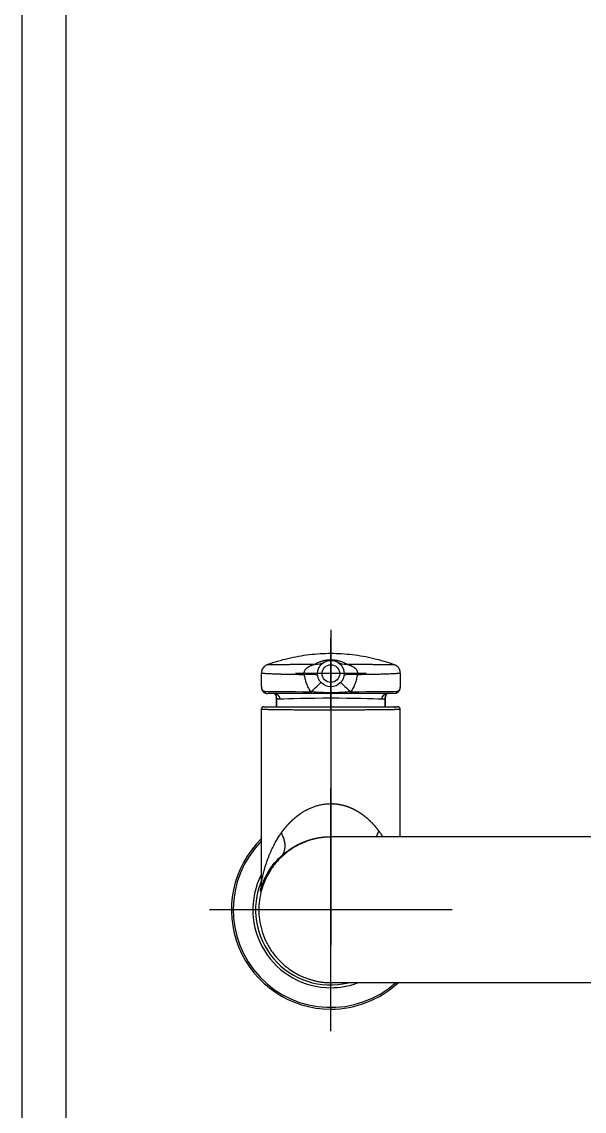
# Model space of a CAD drawing. Header units: millimetres. Extents: x -33000 to 294000, y 0 to 42408.
# Drawn here: x 8539.6 to 8667, y 16283.9 to 16530.7 of the extents above; entities that cross this region are included whole.
import ezdxf

# ---------------------------------------------------------------- set-up
doc = ezdxf.new("R2010")
doc.units = ezdxf.units.MM
doc.header["$LTSCALE"] = 50
doc.linetypes.add('( Hidden )', pattern=[0.375, 0.25, -0.125])
doc.linetypes.add('DASHDOT', pattern=[22, 20, -1, 0, -1])
doc.layers.add('arch', color=8, linetype='Continuous')

msp = doc.modelspace()

# ---------------------------------------------------------------- linework, layer by layer
at = {"layer": 'arch'}
msp.add_line((8549.58, 16664.53), (8549.58, 15204.53), dxfattribs=at)
at = {"layer": 'arch', "linetype": '( Hidden )', "ltscale": 2.5}
msp.add_line((8539.58, 16654.53), (8539.58, 16004.53), dxfattribs=at)
at = {"layer": 'arch', "linetype": 'Continuous'}
for p, q in [((8539.58, 16583.34), (8539.58, 16075.71)), ((8609.6, 16375.03), (8609.6, 16391.03)), ((8593.85, 16383.16), (8593.85, 16380.28)), ((8617.6, 16383.03), (8601.6, 16383.03)), ((8625.35, 16380.29), (8625.35, 16383.16)), ((8624.06, 16378.56), (8595.14, 16378.56)), ((8597.23, 16377.74), (8597.23, 16375.53)), ((8597.27, 16377.56), (8597.27, 16375.53)), ((8621.93, 16375.53), (8621.93, 16377.56)), ((8621.97, 16375.53), (8621.97, 16377.75)), ((8593.83, 16374.93), (8593.83, 16335.31)), ((8625.33, 16346.03), (8625.33, 16374.93)), ((8597.08, 16340.01), (8597.08, 16340.37))]:
    msp.add_line(p, q, dxfattribs=at)
at = {"layer": 'arch', "linetype": 'DASHDOT'}
for p, q in [((8609.58, 16392.97), (8609.58, 16321.55)), ((8609.58, 16302.03), (8609.58, 16357.03)), ((8637.08, 16329.53), (8582.08, 16329.53))]:
    msp.add_line(p, q, dxfattribs=at)
at = {"layer": 'arch', "linetype": 'Continuous'}
for radius in [3, 2]:
    msp.add_circle((8609.6, 16383.03), radius, dxfattribs=at)
for radius, start, end in [(22.5, 134.4263, 270), (22.11, 135.4219, 311.6869), (17.64, 153.2363, 270), (17.03, 157.6631, 283.3144), (22.5, 270, 312.6544), (17.64, 270, 290.0475)]:
    msp.add_arc((8609.58, 16329.53), radius, start, end, dxfattribs=at)
for centre, major_axis, ratio, start_param, end_param in [((8605.54, 16389.92), (-2.54, 4.31), 0.801683, 2.611489, 3.141593), ((8613.66, 16389.92), (2.54, 4.31), 0.801683, 3.141593, 3.671697), ((8601.73, 16381.58), (4.92, 0.9), 0.183919, 0, 1.14156), ((8617.47, 16381.58), (4.92, -0.9), 0.183919, 2.000033, 3.141593), ((8595.14, 16379.06), (0, -0.5), 0.951659, 4.794506, 6.283185), ((8609.6, 16379.06), (-15.75, 0), 0.008216, 0.322481, 1.27914), ((8603.63, 16377.7), (3.73, 3.33), 0.007211, 5.101734, 6.283185), ((8615.57, 16377.7), (-3.73, 3.33), 0.007211, 0, 1.181451), ((8609.6, 16379.06), (-15.75, 0), 0.008216, 1.862453, 2.818498), ((8624.06, 16379.06), (0, -0.5), 0.951476, 0, 1.488528), ((8596.73, 16377.06), (0, 1.5), 0.924037, 4.81447, 6.283185), ((8595.79, 16377.49), (-1.27, -0.79), 0.949415, 3.134833, 3.17732), ((8595.79, 16377.49), (-1.27, -0.79), 0.949415, 2.605969, 3.134833), ((8609.6, 16377.06), (-12.5, 0), 0.031058, 3.546824, 5.878502), ((8622.47, 16377.06), (0, 1.5), 0.923833, 0, 1.468584), ((8623.41, 16377.49), (-1.27, 0.79), 0.949187, 0.00734, 0.534326), ((8623.41, 16377.49), (-1.27, 0.79), 0.949187, 6.250379, 6.290525)]:
    msp.add_ellipse(centre, major_axis=major_axis, ratio=ratio, start_param=start_param, end_param=end_param, dxfattribs=at)
for points, degree, knots in [([(8623.95, 16385.05), (8622.44, 16385.59), (8619.33, 16386.51), (8614.52, 16387.36), (8609.6, 16387.66), (8604.68, 16387.36), (8599.87, 16386.51), (8596.76, 16385.59), (8595.26, 16385.06)], 3, [0, 0, 0, 0, 0.163138, 0.332761, 0.500072, 0.667382, 0.837003, 1, 1, 1, 1]), ([(8605.98, 16385.17), (8606.09, 16385.23), (8606.2, 16385.3), (8606.42, 16385.41), (8606.54, 16385.47), (8606.79, 16385.58), (8606.91, 16385.64), (8607.11, 16385.72), (8607.18, 16385.74), (8607.28, 16385.78), (8607.32, 16385.79), (8607.39, 16385.81), (8607.42, 16385.83), (8607.53, 16385.86), (8607.61, 16385.88), (8607.76, 16385.93), (8607.84, 16385.95), (8608, 16385.99), (8608.08, 16386.01), (8608.19, 16386.03), (8608.21, 16386.04), (8608.25, 16386.04), (8608.28, 16386.05), (8608.34, 16386.06), (8608.39, 16386.07), (8608.52, 16386.09), (8608.61, 16386.11), (8608.8, 16386.13), (8608.9, 16386.14), (8609.02, 16386.15), (8609.04, 16386.15), (8609.09, 16386.16), (8609.12, 16386.16), (8609.2, 16386.16), (8609.35, 16386.17), (8609.5, 16386.18), (8609.65, 16386.18), (8609.71, 16386.18), (8609.78, 16386.17), (8609.81, 16386.17), (8609.86, 16386.17), (8609.99, 16386.17), (8610.11, 16386.16), (8610.31, 16386.14), (8610.41, 16386.13), (8610.55, 16386.11), (8610.6, 16386.1), (8610.69, 16386.09), (8610.73, 16386.08), (8610.87, 16386.06), (8610.96, 16386.04), (8611.12, 16386.01), (8611.21, 16385.99), (8611.33, 16385.96), (8611.37, 16385.95), (8611.44, 16385.93), (8611.48, 16385.92), (8611.6, 16385.88), (8611.67, 16385.86), (8611.89, 16385.79), (8612.03, 16385.74), (8612.29, 16385.64), (8612.42, 16385.58), (8612.66, 16385.47), (8612.78, 16385.41), (8612.95, 16385.33), (8613, 16385.29), (8613.11, 16385.23), (8613.16, 16385.2), (8613.22, 16385.17)], 3, [0, 0, 0, 0, 0.0625, 0.0625, 0.125, 0.125, 0.1875, 0.1875, 0.21875, 0.21875, 0.234375, 0.234375, 0.25, 0.25, 0.28125, 0.28125, 0.3125, 0.3125, 0.34375, 0.34375, 0.351562, 0.351562, 0.359375, 0.359375, 0.375, 0.375, 0.40625, 0.40625, 0.4375, 0.4375, 0.445312, 0.445312, 0.453125, 0.453125, 0.46875, 0.5, 0.5, 0.515625, 0.515625, 0.523437, 0.523437, 0.53125, 0.5625, 0.5625, 0.59375, 0.59375, 0.609375, 0.609375, 0.625, 0.625, 0.65625, 0.65625, 0.6875, 0.6875, 0.703125, 0.703125, 0.71875, 0.71875, 0.75, 0.75, 0.8125, 0.8125, 0.875, 0.875, 0.9375, 0.9375, 0.96875, 0.96875, 1, 1, 1, 1]), ([(8595.25, 16385.06), (8595.19, 16385.05), (8595.03, 16384.99), (8594.76, 16384.84), (8594.45, 16384.61), (8594.17, 16384.27), (8593.96, 16383.85), (8593.85, 16383.46), (8593.86, 16383.23), (8593.87, 16383.16)], 3, [0, 0, 0, 0, 0.088474, 0.220833, 0.371106, 0.541314, 0.726976, 0.920258, 1, 1, 1, 1]), ([(8595.2, 16385.05), (8595.2, 16385.05), (8595.21, 16385.05), (8595.23, 16385.06), (8595.24, 16385.06), (8595.27, 16385.06), (8595.29, 16385.06), (8595.31, 16385.06), (8595.33, 16385.06), (8595.4, 16385.07), (8595.48, 16385.07), (8595.68, 16385.08), (8595.8, 16385.08), (8596.07, 16385.09), (8596.22, 16385.09), (8596.48, 16385.1), (8596.59, 16385.1), (8596.72, 16385.1), (8596.76, 16385.1), (8596.79, 16385.1), (8596.86, 16385.1), (8596.91, 16385.1), (8597.17, 16385.11), (8597.62, 16385.11), (8598.13, 16385.12), (8598.68, 16385.12), (8598.96, 16385.13), (8599.34, 16385.13), (8599.42, 16385.13), (8599.54, 16385.13), (8599.57, 16385.13), (8599.65, 16385.13), (8599.85, 16385.13), (8600.05, 16385.13), (8600.55, 16385.14), (8600.89, 16385.14), (8601.6, 16385.14), (8601.96, 16385.15), (8602.53, 16385.15), (8602.72, 16385.15), (8603.01, 16385.15), (8603.11, 16385.15), (8603.31, 16385.16), (8603.41, 16385.16), (8603.91, 16385.16), (8604.31, 16385.16), (8605.14, 16385.17), (8605.56, 16385.17), (8605.98, 16385.17)], 3, [0, 0, 0, 0, 0.023982, 0.023982, 0.058839, 0.058839, 0.076268, 0.076268, 0.093697, 0.093697, 0.163413, 0.163413, 0.233128, 0.233128, 0.302844, 0.302844, 0.337702, 0.346416, 0.346416, 0.355131, 0.355131, 0.37256, 0.37256, 0.442275, 0.511991, 0.511991, 0.581706, 0.581706, 0.599135, 0.599135, 0.60785, 0.60785, 0.616564, 0.651422, 0.651422, 0.721138, 0.721138, 0.790853, 0.790853, 0.825711, 0.825711, 0.84314, 0.84314, 0.860569, 0.860569, 0.930284, 0.930284, 1, 1, 1, 1]), ([(8603.63, 16382.78), (8603.6, 16382.86), (8603.59, 16382.94), (8603.57, 16383.05), (8603.57, 16383.09), (8603.57, 16383.17), (8603.57, 16383.26), (8603.58, 16383.33), (8603.6, 16383.41), (8603.6, 16383.45), (8603.64, 16383.57), (8603.67, 16383.64), (8603.72, 16383.75), (8603.74, 16383.79), (8603.78, 16383.85), (8603.8, 16383.89), (8603.84, 16383.95), (8603.87, 16383.99), (8603.92, 16384.05), (8603.94, 16384.08), (8604.02, 16384.17), (8604.08, 16384.22), (8604.19, 16384.33), (8604.25, 16384.38), (8604.35, 16384.45), (8604.38, 16384.47), (8604.45, 16384.52), (8604.48, 16384.54), (8604.58, 16384.6), (8604.64, 16384.64), (8604.78, 16384.72), (8604.85, 16384.75), (8604.99, 16384.82), (8605.06, 16384.85), (8605.17, 16384.9), (8605.2, 16384.91), (8605.27, 16384.94), (8605.31, 16384.96), (8605.42, 16385), (8605.49, 16385.02), (8605.63, 16385.07), (8605.7, 16385.09), (8605.81, 16385.12), (8605.84, 16385.13), (8605.91, 16385.15), (8605.95, 16385.16), (8605.98, 16385.17)], 3, [0, 0, 0, 0, 0.0625, 0.0625, 0.09375, 0.09375, 0.125, 0.15625, 0.15625, 0.1875, 0.1875, 0.25, 0.25, 0.28125, 0.28125, 0.3125, 0.3125, 0.34375, 0.34375, 0.375, 0.375, 0.4375, 0.4375, 0.5, 0.5, 0.53125, 0.53125, 0.5625, 0.5625, 0.625, 0.625, 0.6875, 0.6875, 0.75, 0.75, 0.78125, 0.78125, 0.8125, 0.8125, 0.875, 0.875, 0.9375, 0.9375, 0.96875, 0.96875, 1, 1, 1, 1]), ([(8613.22, 16385.17), (8613.65, 16385.17), (8614.07, 16385.17), (8614.89, 16385.16), (8615.29, 16385.16), (8616.08, 16385.15), (8616.47, 16385.15), (8617.04, 16385.15), (8617.22, 16385.15), (8617.45, 16385.15), (8617.5, 16385.15), (8617.59, 16385.14), (8617.73, 16385.14), (8617.86, 16385.14), (8618.31, 16385.14), (8618.65, 16385.14), (8619.31, 16385.13), (8619.62, 16385.13), (8620.22, 16385.13), (8620.51, 16385.12), (8620.85, 16385.12), (8620.95, 16385.12), (8621.05, 16385.12), (8621.12, 16385.12), (8621.15, 16385.12), (8621.31, 16385.12), (8621.44, 16385.12), (8621.8, 16385.11), (8622.02, 16385.11), (8622.44, 16385.1), (8622.62, 16385.1), (8622.97, 16385.09), (8623.12, 16385.09), (8623.29, 16385.09), (8623.33, 16385.09), (8623.38, 16385.08), (8623.39, 16385.08), (8623.42, 16385.08), (8623.5, 16385.08), (8623.57, 16385.08), (8623.71, 16385.07), (8623.79, 16385.07), (8623.92, 16385.06), (8623.96, 16385.06), (8623.99, 16385.05), (8624, 16385.05), (8624, 16385.05)], 3, [0, 0, 0, 0, 0.069582, 0.069582, 0.139164, 0.139164, 0.208746, 0.208746, 0.243537, 0.243537, 0.252235, 0.252235, 0.260933, 0.278329, 0.278329, 0.347911, 0.347911, 0.417493, 0.417493, 0.487075, 0.487075, 0.50447, 0.513168, 0.513168, 0.521866, 0.521866, 0.556657, 0.556657, 0.626239, 0.626239, 0.695821, 0.695821, 0.765403, 0.765403, 0.782799, 0.782799, 0.791497, 0.791497, 0.800195, 0.834986, 0.834986, 0.904568, 0.904568, 0.97415, 0.97415, 1, 1, 1, 1]), ([(8613.22, 16385.17), (8613.25, 16385.16), (8613.29, 16385.15), (8613.36, 16385.13), (8613.39, 16385.12), (8613.5, 16385.09), (8613.57, 16385.07), (8613.71, 16385.02), (8613.78, 16385), (8613.92, 16384.94), (8614, 16384.91), (8614.1, 16384.87), (8614.14, 16384.85), (8614.21, 16384.82), (8614.24, 16384.81), (8614.35, 16384.76), (8614.42, 16384.72), (8614.55, 16384.64), (8614.62, 16384.6), (8614.75, 16384.52), (8614.82, 16384.48), (8614.91, 16384.4), (8614.94, 16384.38), (8615, 16384.33), (8615.03, 16384.3), (8615.12, 16384.22), (8615.18, 16384.17), (8615.26, 16384.08), (8615.28, 16384.05), (8615.33, 16383.99), (8615.36, 16383.95), (8615.4, 16383.89), (8615.42, 16383.85), (8615.45, 16383.8), (8615.46, 16383.78), (8615.48, 16383.75), (8615.49, 16383.73), (8615.53, 16383.64), (8615.56, 16383.57), (8615.6, 16383.45), (8615.6, 16383.41), (8615.62, 16383.35), (8615.62, 16383.33), (8615.62, 16383.29), (8615.63, 16383.23), (8615.63, 16383.17), (8615.63, 16383.09), (8615.63, 16383.05), (8615.61, 16382.94), (8615.6, 16382.86), (8615.57, 16382.78)], 3, [0, 0, 0, 0, 0.03125, 0.03125, 0.0625, 0.0625, 0.125, 0.125, 0.1875, 0.1875, 0.25, 0.25, 0.28125, 0.28125, 0.3125, 0.3125, 0.375, 0.375, 0.4375, 0.4375, 0.5, 0.5, 0.53125, 0.53125, 0.5625, 0.5625, 0.625, 0.625, 0.65625, 0.65625, 0.6875, 0.6875, 0.71875, 0.71875, 0.734375, 0.734375, 0.75, 0.75, 0.8125, 0.8125, 0.84375, 0.84375, 0.859375, 0.859375, 0.875, 0.90625, 0.90625, 0.9375, 0.9375, 1, 1, 1, 1]), ([(8625.33, 16383.16), (8625.34, 16383.21), (8625.35, 16383.43), (8625.26, 16383.8), (8625.06, 16384.21), (8624.81, 16384.54), (8624.53, 16384.78), (8624.26, 16384.95), (8624.06, 16385.03), (8623.97, 16385.06), (8623.95, 16385.06)], 3, [0, 0, 0, 0, 0.059502, 0.258441, 0.434511, 0.593301, 0.736931, 0.865356, 0.9766, 1, 1, 1, 1]), ([(8603.63, 16382.78), (8603.41, 16382.78), (8603.2, 16382.79), (8602.94, 16382.79), (8602.89, 16382.79), (8602.79, 16382.79), (8602.74, 16382.79), (8602.58, 16382.79), (8602.48, 16382.79), (8601.97, 16382.8), (8601.57, 16382.8), (8600.81, 16382.81), (8600.06, 16382.83), (8599.37, 16382.84), (8598.94, 16382.85), (8598.82, 16382.86), (8598.7, 16382.86), (8598.61, 16382.86), (8598.57, 16382.86), (8598.37, 16382.87), (8598.21, 16382.87), (8597.75, 16382.89), (8597.46, 16382.89), (8596.91, 16382.91), (8596.65, 16382.92), (8596.16, 16382.94), (8595.93, 16382.96), (8595.66, 16382.97), (8595.61, 16382.97), (8595.51, 16382.98), (8595.36, 16382.99), (8595.22, 16382.99), (8594.95, 16383.01), (8594.79, 16383.02), (8594.51, 16383.04), (8594.39, 16383.05), (8594.18, 16383.08), (8594.1, 16383.09), (8594.02, 16383.1), (8594.01, 16383.1), (8594, 16383.11), (8593.99, 16383.11), (8593.97, 16383.11), (8593.93, 16383.12), (8593.9, 16383.13), (8593.86, 16383.14), (8593.85, 16383.15), (8593.85, 16383.16)], 3, [0, 0, 0, 0, 0.03632, 0.03632, 0.0454, 0.0454, 0.05448, 0.05448, 0.07264, 0.07264, 0.14528, 0.14528, 0.21792, 0.29056, 0.29056, 0.30872, 0.3178, 0.3178, 0.32688, 0.32688, 0.363201, 0.363201, 0.435841, 0.435841, 0.508481, 0.508481, 0.581121, 0.581121, 0.599281, 0.599281, 0.617441, 0.653761, 0.653761, 0.726401, 0.726401, 0.799041, 0.799041, 0.871681, 0.871681, 0.880761, 0.880761, 0.889841, 0.889841, 0.908001, 0.944321, 0.944321, 1, 1, 1, 1]), ([(8605.07, 16378.94), (8604.97, 16379.08), (8604.88, 16379.23), (8604.77, 16379.41), (8604.75, 16379.45), (8604.7, 16379.53), (8604.64, 16379.64), (8604.58, 16379.76), (8604.38, 16380.14), (8604.24, 16380.46), (8604.06, 16380.94), (8604.01, 16381.11), (8603.93, 16381.35), (8603.91, 16381.44), (8603.86, 16381.6), (8603.84, 16381.69), (8603.74, 16382.1), (8603.67, 16382.44), (8603.63, 16382.78)], 3, [0, 0, 0, 0, 0.125, 0.125, 0.15625, 0.15625, 0.1875, 0.25, 0.25, 0.5, 0.5, 0.625, 0.625, 0.6875, 0.6875, 0.75, 0.75, 1, 1, 1, 1]), ([(8615.57, 16382.78), (8615.53, 16382.44), (8615.46, 16382.11), (8615.3, 16381.44), (8615.2, 16381.11), (8615.05, 16380.7), (8615.02, 16380.62), (8614.95, 16380.46), (8614.92, 16380.38), (8614.81, 16380.14), (8614.74, 16379.98), (8614.58, 16379.67), (8614.5, 16379.52), (8614.32, 16379.23), (8614.23, 16379.08), (8614.13, 16378.94)], 3, [0, 0, 0, 0, 0.25, 0.25, 0.5, 0.5, 0.5625, 0.5625, 0.625, 0.625, 0.75, 0.75, 0.875, 0.875, 1, 1, 1, 1]), ([(8625.35, 16383.16), (8625.35, 16383.15), (8625.34, 16383.14), (8625.28, 16383.12), (8625.24, 16383.11), (8625.1, 16383.09), (8625.02, 16383.08), (8624.86, 16383.06), (8624.8, 16383.05), (8624.72, 16383.05), (8624.71, 16383.05), (8624.68, 16383.04), (8624.66, 16383.04), (8624.61, 16383.04), (8624.58, 16383.03), (8624.4, 16383.02), (8624.24, 16383.01), (8623.88, 16382.99), (8623.69, 16382.98), (8623.27, 16382.96), (8623.04, 16382.94), (8622.67, 16382.93), (8622.55, 16382.92), (8622.35, 16382.92), (8622.28, 16382.91), (8622.18, 16382.91), (8622.14, 16382.91), (8622.08, 16382.91), (8621.76, 16382.9), (8621.43, 16382.89), (8620.82, 16382.87), (8620.5, 16382.86), (8619.83, 16382.84), (8619.48, 16382.84), (8618.94, 16382.82), (8618.76, 16382.82), (8618.48, 16382.82), (8618.38, 16382.81), (8618.24, 16382.81), (8618.19, 16382.81), (8618.09, 16382.81), (8617.66, 16382.8), (8617.21, 16382.8), (8616.41, 16382.79), (8615.99, 16382.78), (8615.57, 16382.78)], 3, [0, 0, 0, 0, 0.057459, 0.057459, 0.129962, 0.129962, 0.202465, 0.202465, 0.238717, 0.238717, 0.24778, 0.24778, 0.256843, 0.256843, 0.274968, 0.274968, 0.347472, 0.347472, 0.419975, 0.419975, 0.492478, 0.492478, 0.528729, 0.528729, 0.546855, 0.546855, 0.555918, 0.555918, 0.564981, 0.637484, 0.637484, 0.709987, 0.709987, 0.782491, 0.782491, 0.818742, 0.818742, 0.836868, 0.836868, 0.845931, 0.845931, 0.854994, 0.927497, 0.927497, 1, 1, 1, 1]), ([(8593.85, 16380.19), (8593.85, 16380.12), (8593.86, 16380.05), (8593.87, 16379.89), (8593.88, 16379.81), (8593.92, 16379.65), (8593.96, 16379.51), (8594.02, 16379.39), (8594.06, 16379.32), (8594.07, 16379.31), (8594.09, 16379.28), (8594.1, 16379.27), (8594.13, 16379.24), (8594.15, 16379.22), (8594.21, 16379.16), (8594.26, 16379.13), (8594.41, 16379.05), (8594.53, 16379.02), (8594.66, 16379.02)], 3, [0, 0, 0, 0, 0.092324, 0.092324, 0.221992, 0.221992, 0.35166, 0.481328, 0.481328, 0.513745, 0.513745, 0.546162, 0.546162, 0.610996, 0.610996, 0.740664, 0.740664, 1, 1, 1, 1]), ([(8593.87, 16380.2), (8593.87, 16380.1), (8593.87, 16379.8), (8593.96, 16379.41), (8594.14, 16379.03), (8594.43, 16378.74), (8594.77, 16378.59), (8595.03, 16378.54), (8595.17, 16378.56), (8595.18, 16378.56)], 3, [0, 0, 0, 0, 0.105512, 0.329989, 0.496265, 0.654376, 0.817662, 0.987996, 1, 1, 1, 1]), ([(8614.13, 16378.94), (8613.95, 16378.91), (8613.76, 16378.89), (8613.39, 16378.85), (8613.2, 16378.83), (8612.92, 16378.8), (8612.83, 16378.8), (8612.64, 16378.78), (8612.55, 16378.78), (8612.26, 16378.76), (8612.08, 16378.75), (8611.7, 16378.73), (8611.51, 16378.73), (8611.13, 16378.71), (8610.94, 16378.71), (8610.36, 16378.7), (8609.98, 16378.69), (8609.41, 16378.69), (8609.22, 16378.69), (8608.93, 16378.7), (8608.84, 16378.7), (8608.65, 16378.7), (8608.55, 16378.7), (8608.07, 16378.71), (8607.69, 16378.72), (8607.22, 16378.75), (8607.12, 16378.75), (8606.94, 16378.76), (8606.84, 16378.77), (8606.56, 16378.78), (8606.37, 16378.8), (8606, 16378.83), (8605.81, 16378.85), (8605.44, 16378.89), (8605.25, 16378.91), (8605.07, 16378.94)], 3, [0, 0, 0, 0, 0.0625, 0.0625, 0.125, 0.125, 0.15625, 0.15625, 0.1875, 0.1875, 0.25, 0.25, 0.3125, 0.3125, 0.375, 0.375, 0.5, 0.5, 0.5625, 0.5625, 0.59375, 0.59375, 0.625, 0.625, 0.75, 0.75, 0.78125, 0.78125, 0.8125, 0.8125, 0.875, 0.875, 0.9375, 0.9375, 1, 1, 1, 1]), ([(8624.06, 16378.57), (8624.18, 16378.56), (8624.41, 16378.59), (8624.76, 16378.73), (8625.05, 16379.01), (8625.24, 16379.38), (8625.33, 16379.79), (8625.35, 16380.12), (8625.35, 16380.3)], 3, [0, 0, 0, 0, 0.146423, 0.306796, 0.477069, 0.643239, 0.820667, 1, 1, 1, 1]), ([(8624.53, 16379.02), (8624.67, 16379.02), (8624.79, 16379.05), (8624.94, 16379.13), (8624.99, 16379.16), (8625.07, 16379.24), (8625.11, 16379.28), (8625.16, 16379.36), (8625.18, 16379.39), (8625.21, 16379.45), (8625.22, 16379.48), (8625.26, 16379.58), (8625.3, 16379.72), (8625.33, 16379.9), (8625.35, 16380.08), (8625.35, 16380.18), (8625.35, 16380.29)], 3, [0, 0, 0, 0, 0.25, 0.25, 0.375, 0.375, 0.5, 0.5, 0.5625, 0.5625, 0.625, 0.625, 0.75, 0.875, 0.875, 1, 1, 1, 1]), ([(8596.72, 16378.57), (8596.73, 16378.57), (8596.75, 16378.57), (8596.83, 16378.54), (8597, 16378.43), (8597.04, 16378.36), (8597.05, 16378.34)], 3, [0, 0, 0, 0, 0.12127, 0.469424, 0.834325, 1, 1, 1, 1]), ([(8597.06, 16378.27), (8597.1, 16378.22), (8597.19, 16378.07), (8597.24, 16377.85), (8597.23, 16377.75), (8597.23, 16377.74)], 3, [0, 0, 0, 0, 0.301201, 0.910297, 1, 1, 1, 1]), ([(8597.27, 16377.56), (8597.25, 16377.6), (8597.24, 16377.64), (8597.23, 16377.7), (8597.23, 16377.71), (8597.23, 16377.72)], 3, [0, 0, 0, 0, 0.869847, 0.869847, 1, 1, 1, 1]), ([(8598.11, 16377.21), (8598.01, 16377.21), (8597.92, 16377.21), (8597.76, 16377.23), (8597.68, 16377.25), (8597.54, 16377.3), (8597.48, 16377.34), (8597.36, 16377.43), (8597.32, 16377.49), (8597.27, 16377.56)], 3, [0, 0, 0, 0, 0.25, 0.25, 0.5, 0.5, 0.75, 0.75, 1, 1, 1, 1]), ([(8621.93, 16377.56), (8621.88, 16377.49), (8621.83, 16377.43), (8621.72, 16377.34), (8621.66, 16377.3), (8621.52, 16377.25), (8621.44, 16377.23), (8621.27, 16377.21), (8621.18, 16377.21), (8621.09, 16377.21)], 3, [0, 0, 0, 0, 0.25, 0.25, 0.5, 0.5, 0.75, 0.75, 1, 1, 1, 1]), ([(8621.98, 16377.75), (8621.97, 16377.78), (8621.97, 16377.92), (8622.03, 16378.14), (8622.12, 16378.25), (8622.13, 16378.27)], 3, [0, 0, 0, 0, 0.241666, 0.885828, 1, 1, 1, 1]), ([(8622.14, 16378.33), (8622.17, 16378.37), (8622.24, 16378.47), (8622.42, 16378.57), (8622.47, 16378.57), (8622.47, 16378.57)], 3, [0, 0, 0, 0, 0.265785, 0.691097, 1, 1, 1, 1]), ([(8594.44, 16375.53), (8594.36, 16375.52), (8594.25, 16375.5), (8594.11, 16375.43), (8594.01, 16375.36), (8593.93, 16375.26), (8593.86, 16375.12), (8593.84, 16375), (8593.83, 16374.93)], 3, [0, 0, 0, 0, 0.240464, 0.368586, 0.49946, 0.630597, 0.759202, 1, 1, 1, 1]), ([(8625.33, 16374.93), (8625.33, 16374.92), (8625.33, 16374.92), (8625.31, 16374.92), (8625.29, 16374.91), (8625.25, 16374.91), (8625.21, 16374.9), (8625.15, 16374.9), (8625.1, 16374.9), (8625.03, 16374.89), (8624.96, 16374.89), (8624.89, 16374.89), (8624.81, 16374.88), (8624.73, 16374.88), (8624.65, 16374.88), (8624.56, 16374.88), (8624.48, 16374.87), (8624.39, 16374.87), (8624.31, 16374.87), (8624.22, 16374.87), (8624.1, 16374.87), (8623.93, 16374.86), (8623.71, 16374.86), (8623.48, 16374.85), (8623.24, 16374.85), (8622.99, 16374.84), (8622.73, 16374.84), (8622.46, 16374.84), (8622.19, 16374.83), (8621.91, 16374.83), (8621.62, 16374.83), (8621.32, 16374.82), (8621.03, 16374.82), (8620.49, 16374.81), (8619.68, 16374.81), (8618.54, 16374.8), (8617.34, 16374.79), (8616.1, 16374.78), (8614.83, 16374.77), (8613.53, 16374.77), (8612.21, 16374.77), (8610.9, 16374.77), (8609.46, 16374.77), (8607.89, 16374.77), (8606.2, 16374.77), (8604.52, 16374.77), (8602.88, 16374.78), (8601.29, 16374.79), (8599.8, 16374.8), (8598.68, 16374.81), (8597.88, 16374.82), (8597.34, 16374.83), (8596.81, 16374.83), (8596.32, 16374.84), (8595.85, 16374.85), (8595.41, 16374.86), (8595.1, 16374.87), (8594.88, 16374.87), (8594.73, 16374.87), (8594.59, 16374.88), (8594.44, 16374.88), (8594.3, 16374.89), (8594.18, 16374.89), (8594.06, 16374.9), (8593.97, 16374.9), (8593.89, 16374.91), (8593.84, 16374.92), (8593.83, 16374.92), (8593.83, 16374.93)], 3, [0, 0, 0, 0, 0.008772, 0.017313, 0.025621, 0.033696, 0.041538, 0.049147, 0.056522, 0.063664, 0.070573, 0.077249, 0.083691, 0.0899, 0.095876, 0.101619, 0.107129, 0.112406, 0.117449, 0.122259, 0.126837, 0.13744, 0.147888, 0.158182, 0.16832, 0.178304, 0.188133, 0.197808, 0.207329, 0.216695, 0.225908, 0.234966, 0.243872, 0.252624, 0.281708, 0.31037, 0.338619, 0.366466, 0.393921, 0.420995, 0.4477, 0.474046, 0.500048, 0.533531, 0.567592, 0.602256, 0.637548, 0.673491, 0.710108, 0.747419, 0.763787, 0.780687, 0.798119, 0.816085, 0.834585, 0.853621, 0.873194, 0.881243, 0.889989, 0.89943, 0.909568, 0.920402, 0.931933, 0.944159, 0.957082, 0.970701, 0.985017, 1, 1, 1, 1]), ([(8594.43, 16375.53), (8594.43, 16375.53), (8594.51, 16375.53), (8594.9, 16375.53), (8595.56, 16375.53), (8596.47, 16375.53), (8597.62, 16375.53), (8599, 16375.53), (8600.56, 16375.53), (8602.29, 16375.53), (8604.16, 16375.53), (8606.12, 16375.53), (8608.15, 16375.53), (8610.21, 16375.53), (8612.25, 16375.53), (8614.24, 16375.53), (8616.15, 16375.53), (8617.94, 16375.53), (8619.58, 16375.53), (8621.03, 16375.53), (8622.27, 16375.53), (8623.28, 16375.53), (8623.66, 16375.53)], 2, [0, 0, 0, 0.019621, 0.06864, 0.117659, 0.166678, 0.215697, 0.264716, 0.313735, 0.362754, 0.411773, 0.460792, 0.509811, 0.558829, 0.607848, 0.656867, 0.705886, 0.754905, 0.803924, 0.852943, 0.901962, 0.950981, 1, 1, 1]), ([(8623.66, 16375.53), (8623.67, 16375.53), (8623.69, 16375.53), (8623.71, 16375.52), (8623.72, 16375.52), (8623.73, 16375.52), (8623.74, 16375.52), (8623.76, 16375.52), (8623.77, 16375.51), (8623.78, 16375.51), (8623.8, 16375.51), (8623.81, 16375.51), (8623.84, 16375.5), (8623.85, 16375.5), (8623.87, 16375.49), (8623.88, 16375.49), (8623.92, 16375.48), (8623.94, 16375.48), (8623.97, 16375.47), (8623.98, 16375.47), (8623.99, 16375.46), (8624, 16375.46), (8624.03, 16375.45), (8624.04, 16375.45), (8624.06, 16375.45), (8624.07, 16375.45), (8624.08, 16375.44), (8624.09, 16375.44), (8624.11, 16375.44), (8624.13, 16375.44), (8624.14, 16375.44), (8624.16, 16375.44), (8624.16, 16375.44), (8624.17, 16375.45), (8624.18, 16375.45), (8624.18, 16375.46), (8624.18, 16375.46), (8624.18, 16375.46), (8624.18, 16375.47), (8624.17, 16375.47), (8624.17, 16375.48), (8624.16, 16375.49), (8624.15, 16375.49), (8624.14, 16375.5), (8624.14, 16375.5), (8624.12, 16375.51), (8624.11, 16375.51), (8624.1, 16375.51), (8624.09, 16375.51), (8624.08, 16375.52), (8624.08, 16375.52), (8624.06, 16375.52), (8624.05, 16375.52), (8624.03, 16375.52), (8624.02, 16375.53), (8624.01, 16375.53), (8624, 16375.53), (8623.99, 16375.53)], 3, [0, 0, 0, 0, 0.03125, 0.03125, 0.046875, 0.046875, 0.0625, 0.078125, 0.078125, 0.09375, 0.09375, 0.125, 0.125, 0.15625, 0.15625, 0.1875, 0.1875, 0.25, 0.25, 0.28125, 0.28125, 0.3125, 0.3125, 0.375, 0.375, 0.40625, 0.40625, 0.4375, 0.4375, 0.5, 0.5625, 0.5625, 0.625, 0.625, 0.6875, 0.6875, 0.71875, 0.71875, 0.75, 0.75, 0.8125, 0.8125, 0.84375, 0.84375, 0.875, 0.875, 0.90625, 0.90625, 0.921875, 0.921875, 0.9375, 0.9375, 0.96875, 0.96875, 0.984375, 0.984375, 1, 1, 1, 1]), ([(8623.99, 16375.53), (8624.55, 16375.53), (8624.73, 16375.53), (8624.73, 16375.53)], 2, [0, 0, 0, 0.748576, 1, 1, 1]), ([(8625.33, 16374.93), (8625.33, 16375), (8625.31, 16375.12), (8625.24, 16375.26), (8625.16, 16375.36), (8625.06, 16375.43), (8624.92, 16375.5), (8624.81, 16375.52), (8624.73, 16375.53)], 3, [0, 0, 0, 0, 0.240798, 0.369403, 0.50054, 0.631414, 0.759536, 1, 1, 1, 1]), ([(8598.35, 16346.9), (8598.36, 16346.92), (8598.39, 16346.96), (8598.42, 16347.01), (8598.46, 16347.06), (8598.5, 16347.11), (8598.54, 16347.17), (8598.58, 16347.22), (8598.61, 16347.27), (8598.65, 16347.32), (8598.69, 16347.37), (8598.73, 16347.42), (8598.77, 16347.48), (8598.81, 16347.53), (8598.84, 16347.58), (8598.88, 16347.63), (8598.92, 16347.68), (8598.96, 16347.73), (8599, 16347.78), (8599.04, 16347.83), (8599.08, 16347.88), (8599.12, 16347.92), (8599.16, 16347.97), (8599.2, 16348.02), (8599.23, 16348.07), (8599.27, 16348.12), (8599.31, 16348.17), (8599.35, 16348.21), (8599.39, 16348.26), (8599.43, 16348.31), (8599.47, 16348.36), (8599.51, 16348.4), (8599.55, 16348.45), (8599.59, 16348.5), (8599.63, 16348.54), (8599.67, 16348.59), (8599.71, 16348.63), (8599.75, 16348.68), (8599.79, 16348.72), (8599.83, 16348.77), (8599.87, 16348.81), (8599.92, 16348.86), (8599.96, 16348.9), (8600, 16348.95), (8600.04, 16348.99), (8600.08, 16349.03), (8600.12, 16349.08), (8600.16, 16349.12), (8600.2, 16349.16), (8600.24, 16349.21), (8600.28, 16349.25), (8600.32, 16349.29), (8600.37, 16349.33), (8600.41, 16349.38), (8600.45, 16349.42), (8600.49, 16349.46), (8600.53, 16349.5), (8600.57, 16349.54), (8600.61, 16349.58), (8600.66, 16349.62), (8600.7, 16349.66), (8600.74, 16349.7), (8600.78, 16349.74), (8600.82, 16349.78), (8600.87, 16349.82), (8600.91, 16349.86), (8600.95, 16349.9), (8600.99, 16349.94), (8601.03, 16349.98), (8601.08, 16350.02), (8601.12, 16350.05), (8601.16, 16350.09), (8601.2, 16350.13), (8601.24, 16350.17), (8601.29, 16350.21), (8601.33, 16350.24), (8601.37, 16350.28), (8601.41, 16350.32), (8601.46, 16350.35), (8601.5, 16350.39), (8601.54, 16350.42), (8601.58, 16350.46), (8601.63, 16350.5), (8601.67, 16350.53), (8601.71, 16350.57), (8601.76, 16350.6), (8601.8, 16350.64), (8601.84, 16350.67), (8601.88, 16350.7), (8601.93, 16350.74), (8601.97, 16350.77), (8602.01, 16350.81), (8602.06, 16350.84), (8602.1, 16350.87), (8602.14, 16350.9), (8602.19, 16350.94), (8602.23, 16350.97), (8602.27, 16351), (8602.31, 16351.03), (8602.36, 16351.07), (8602.4, 16351.1), (8602.44, 16351.13), (8602.49, 16351.16), (8602.53, 16351.19), (8602.57, 16351.22), (8602.62, 16351.25), (8602.66, 16351.28), (8602.7, 16351.31), (8602.97, 16351.49), (8603.46, 16351.81), (8604.2, 16352.22), (8604.96, 16352.58), (8605.72, 16352.88), (8606.49, 16353.13), (8607.26, 16353.33), (8608.04, 16353.47), (8608.81, 16353.56), (8609.33, 16353.58), (8609.61, 16353.58), (8609.62, 16353.58), (8609.63, 16353.58)], 3, [0, 0, 0, 0, 0.005452, 0.010889, 0.01631, 0.021715, 0.027105, 0.03248, 0.037839, 0.043182, 0.04851, 0.053822, 0.059119, 0.0644, 0.069666, 0.074916, 0.080151, 0.085371, 0.090575, 0.095764, 0.100937, 0.106095, 0.111238, 0.116365, 0.121477, 0.126574, 0.131656, 0.136722, 0.141773, 0.146809, 0.15183, 0.156836, 0.161826, 0.166801, 0.171761, 0.176706, 0.181636, 0.186551, 0.191451, 0.196336, 0.201206, 0.206061, 0.2109, 0.215725, 0.220535, 0.22533, 0.230111, 0.234876, 0.239627, 0.244362, 0.249083, 0.253789, 0.25848, 0.263157, 0.267819, 0.272466, 0.277099, 0.281716, 0.28632, 0.290908, 0.295482, 0.300042, 0.304587, 0.309117, 0.313633, 0.318135, 0.322622, 0.327094, 0.331553, 0.335997, 0.340426, 0.344841, 0.349242, 0.353629, 0.358002, 0.36236, 0.366704, 0.371034, 0.37535, 0.379652, 0.383939, 0.388213, 0.392473, 0.396718, 0.40095, 0.405168, 0.409372, 0.413562, 0.417738, 0.421901, 0.426049, 0.430184, 0.434306, 0.438413, 0.442507, 0.446587, 0.450654, 0.454707, 0.458747, 0.462773, 0.466786, 0.470786, 0.474772, 0.478745, 0.482704, 0.48665, 0.490583, 0.494503, 0.49841, 0.562036, 0.623039, 0.681622, 0.738013, 0.792468, 0.845273, 0.896738, 0.9472, 0.997018, 0.998511, 1, 1, 1, 1]), ([(8609.63, 16353.58), (8609.65, 16353.58), (8609.68, 16353.58), (8609.72, 16353.58), (8609.77, 16353.58), (8609.81, 16353.58), (8609.86, 16353.58), (8609.9, 16353.58), (8609.95, 16353.57), (8610, 16353.57), (8610.04, 16353.57), (8610.09, 16353.57), (8610.13, 16353.57), (8610.18, 16353.56), (8610.22, 16353.56), (8610.27, 16353.56), (8610.32, 16353.56), (8610.36, 16353.55), (8610.41, 16353.55), (8610.45, 16353.55), (8610.5, 16353.54), (8610.54, 16353.54), (8610.59, 16353.54), (8610.64, 16353.53), (8610.68, 16353.53), (8610.73, 16353.52), (8610.77, 16353.52), (8610.82, 16353.51), (8610.86, 16353.51), (8610.91, 16353.5), (8610.96, 16353.5), (8611, 16353.49), (8611.05, 16353.49), (8611.09, 16353.48), (8611.14, 16353.47), (8611.18, 16353.47), (8611.23, 16353.46), (8611.28, 16353.45), (8611.32, 16353.45), (8611.37, 16353.44), (8611.41, 16353.43), (8611.46, 16353.42), (8611.51, 16353.42), (8611.55, 16353.41), (8611.6, 16353.4), (8611.64, 16353.39), (8611.69, 16353.38), (8611.73, 16353.37), (8611.78, 16353.36), (8611.83, 16353.35), (8611.87, 16353.35), (8611.92, 16353.34), (8611.96, 16353.33), (8612.01, 16353.32), (8612.05, 16353.31), (8612.1, 16353.3), (8612.15, 16353.28), (8612.19, 16353.27), (8612.24, 16353.26), (8612.28, 16353.25), (8612.33, 16353.24), (8612.37, 16353.23), (8612.42, 16353.22), (8612.46, 16353.21), (8612.51, 16353.19), (8612.56, 16353.18), (8612.6, 16353.17), (8612.65, 16353.16), (8612.69, 16353.14), (8612.74, 16353.13), (8612.78, 16353.12), (8612.83, 16353.1), (8612.87, 16353.09), (8612.92, 16353.07), (8612.96, 16353.06), (8613.01, 16353.05), (8613.06, 16353.03), (8613.1, 16353.02), (8613.15, 16353), (8613.19, 16352.99), (8613.24, 16352.97), (8613.28, 16352.96), (8613.33, 16352.94), (8613.37, 16352.93), (8613.42, 16352.91), (8613.46, 16352.89), (8613.51, 16352.88), (8613.55, 16352.86), (8613.6, 16352.84), (8613.64, 16352.83), (8613.69, 16352.81), (8613.73, 16352.79), (8613.78, 16352.77), (8613.82, 16352.76), (8613.87, 16352.74), (8613.91, 16352.72), (8613.96, 16352.7), (8614, 16352.68), (8614.05, 16352.67), (8614.09, 16352.65), (8614.14, 16352.63), (8614.18, 16352.61), (8614.23, 16352.59), (8614.27, 16352.57), (8614.32, 16352.55), (8614.36, 16352.53), (8614.4, 16352.51), (8614.45, 16352.49), (8614.49, 16352.47), (8614.54, 16352.45), (8614.58, 16352.43), (8614.63, 16352.4), (8614.67, 16352.38), (8614.72, 16352.36), (8614.76, 16352.34), (8614.8, 16352.32), (8614.85, 16352.29), (8614.89, 16352.27), (8614.94, 16352.25), (8614.98, 16352.23), (8615.03, 16352.2), (8615.07, 16352.18), (8615.11, 16352.16), (8615.16, 16352.13), (8615.2, 16352.11), (8615.25, 16352.09), (8615.29, 16352.06), (8615.33, 16352.04), (8615.38, 16352.01), (8615.42, 16351.99), (8615.46, 16351.96), (8615.51, 16351.94), (8615.55, 16351.91), (8615.6, 16351.89), (8615.64, 16351.86), (8615.68, 16351.84), (8615.73, 16351.81), (8615.77, 16351.78), (8615.81, 16351.76), (8615.86, 16351.73), (8615.9, 16351.7), (8615.94, 16351.68), (8615.99, 16351.65), (8616.03, 16351.62), (8616.07, 16351.59), (8616.11, 16351.57), (8616.16, 16351.54), (8616.21, 16351.5), (8616.28, 16351.45), (8616.37, 16351.4), (8616.45, 16351.34), (8616.54, 16351.28), (8616.62, 16351.22), (8616.7, 16351.16), (8616.79, 16351.1), (8616.87, 16351.04), (8616.96, 16350.98), (8617.04, 16350.91), (8617.12, 16350.85), (8617.21, 16350.78), (8617.29, 16350.71), (8617.37, 16350.65), (8617.46, 16350.58), (8617.54, 16350.51), (8617.62, 16350.44), (8617.71, 16350.37), (8617.79, 16350.3), (8617.87, 16350.22), (8617.96, 16350.15), (8618.04, 16350.08), (8618.12, 16350), (8618.2, 16349.92), (8618.29, 16349.85), (8618.37, 16349.77), (8618.45, 16349.69), (8618.53, 16349.61), (8618.61, 16349.53), (8618.69, 16349.45), (8618.78, 16349.37), (8618.86, 16349.28), (8618.94, 16349.2), (8619.02, 16349.11), (8619.1, 16349.03), (8619.18, 16348.94), (8619.26, 16348.85), (8619.34, 16348.76), (8619.42, 16348.68), (8619.5, 16348.58), (8619.58, 16348.49), (8619.66, 16348.4), (8619.74, 16348.31), (8619.81, 16348.21), (8619.89, 16348.12), (8619.97, 16348.02), (8620.05, 16347.93), (8620.13, 16347.83), (8620.2, 16347.73), (8620.28, 16347.63), (8620.36, 16347.53), (8620.43, 16347.43), (8620.48, 16347.37), (8620.51, 16347.33)], 3, [0, 0, 0, 0, 0.003102, 0.006205, 0.009309, 0.012414, 0.015521, 0.018628, 0.021737, 0.024847, 0.027958, 0.031072, 0.034186, 0.037303, 0.040421, 0.043541, 0.046663, 0.049787, 0.052914, 0.056042, 0.059173, 0.062306, 0.065441, 0.06858, 0.07172, 0.074864, 0.07801, 0.081159, 0.084311, 0.087466, 0.090624, 0.093785, 0.096949, 0.100117, 0.103288, 0.106463, 0.109641, 0.112823, 0.116009, 0.119198, 0.122391, 0.125588, 0.12879, 0.131995, 0.135205, 0.138418, 0.141636, 0.144859, 0.148086, 0.151317, 0.154553, 0.157794, 0.16104, 0.16429, 0.167546, 0.170806, 0.174071, 0.177342, 0.180618, 0.183899, 0.187185, 0.190477, 0.193774, 0.197077, 0.200385, 0.203699, 0.207019, 0.210345, 0.213677, 0.217014, 0.220358, 0.223708, 0.227063, 0.230426, 0.233794, 0.237169, 0.24055, 0.243938, 0.247332, 0.250733, 0.25414, 0.257555, 0.260976, 0.264404, 0.267839, 0.271281, 0.27473, 0.278186, 0.281649, 0.28512, 0.288597, 0.292083, 0.295575, 0.299075, 0.302583, 0.306098, 0.309621, 0.313151, 0.31669, 0.320236, 0.32379, 0.327352, 0.330922, 0.3345, 0.338086, 0.34168, 0.345282, 0.348893, 0.352512, 0.356139, 0.359775, 0.363419, 0.367072, 0.370733, 0.374403, 0.378082, 0.381769, 0.385465, 0.38917, 0.392883, 0.396606, 0.400338, 0.404078, 0.407828, 0.411587, 0.415355, 0.419132, 0.422919, 0.426714, 0.430519, 0.434334, 0.438158, 0.441991, 0.445834, 0.449686, 0.453548, 0.45742, 0.461301, 0.465192, 0.469093, 0.473004, 0.476925, 0.480855, 0.484796, 0.488746, 0.492706, 0.496677, 0.500658, 0.508486, 0.516372, 0.524316, 0.532317, 0.540377, 0.548494, 0.556671, 0.564906, 0.5732, 0.581554, 0.589968, 0.598441, 0.606975, 0.615569, 0.624224, 0.63294, 0.641716, 0.650555, 0.659455, 0.668416, 0.67744, 0.686526, 0.695674, 0.704885, 0.714159, 0.723496, 0.732895, 0.742359, 0.751886, 0.761476, 0.771131, 0.780849, 0.790632, 0.800479, 0.81039, 0.820367, 0.830408, 0.840514, 0.850686, 0.860922, 0.871224, 0.881592, 0.892025, 0.902524, 0.913089, 0.923721, 0.934418, 0.945182, 0.956012, 0.966909, 0.977872, 0.988903, 1, 1, 1, 1]), ([(8593.83, 16335.3), (8593.83, 16335.33), (8593.84, 16335.39), (8593.86, 16335.52), (8593.87, 16335.6), (8593.88, 16335.65), (8593.88, 16335.67), (8593.89, 16335.68), (8593.89, 16335.69), (8593.89, 16335.69), (8593.89, 16335.69), (8593.89, 16335.7), (8593.89, 16335.7), (8593.89, 16335.7), (8593.89, 16335.7), (8593.89, 16335.7), (8593.89, 16335.7), (8593.91, 16335.81), (8593.93, 16335.96), (8594, 16336.35), (8594.05, 16336.59), (8594.17, 16337.16), (8594.24, 16337.49), (8594.38, 16338.04), (8594.43, 16338.24), (8594.52, 16338.55), (8594.56, 16338.71), (8594.62, 16338.9), (8594.65, 16339), (8594.66, 16339.05), (8594.67, 16339.08), (8594.67, 16339.09), (8594.67, 16339.09), (8594.67, 16339.1), (8594.67, 16339.1), (8594.67, 16339.1), (8594.67, 16339.1), (8594.67, 16339.1), (8594.67, 16339.1), (8594.67, 16339.1), (8594.75, 16339.35), (8594.83, 16339.62), (8595.02, 16340.2), (8595.13, 16340.51), (8595.37, 16341.18), (8595.51, 16341.54), (8595.68, 16341.97), (8595.71, 16342.04), (8595.74, 16342.11), (8595.76, 16342.14), (8595.76, 16342.15), (8595.76, 16342.15), (8595.76, 16342.15), (8595.76, 16342.16), (8595.77, 16342.18), (8595.82, 16342.3), (8595.96, 16342.62), (8596.09, 16342.92), (8596.36, 16343.5), (8596.54, 16343.87), (8596.91, 16344.58), (8597.09, 16344.91), (8597.46, 16345.54), (8597.64, 16345.84), (8598, 16346.4), (8598.17, 16346.66), (8598.35, 16346.91)], 3, [0, 0, 0, 0, 0.036534, 0.055804, 0.065438, 0.070256, 0.072664, 0.073869, 0.074471, 0.074772, 0.074922, 0.074998, 0.075035, 0.075054, 0.075064, 0.075064, 0.075073, 0.075073, 0.15215, 0.15215, 0.229228, 0.229228, 0.306305, 0.306305, 0.344843, 0.344843, 0.364113, 0.373747, 0.378565, 0.380973, 0.382178, 0.38278, 0.383081, 0.383231, 0.383307, 0.383344, 0.383363, 0.383373, 0.383373, 0.383382, 0.383382, 0.460459, 0.460459, 0.537537, 0.537537, 0.614614, 0.614614, 0.624248, 0.629066, 0.629668, 0.629969, 0.629969, 0.63027, 0.63027, 0.631474, 0.633883, 0.653152, 0.691691, 0.691691, 0.768768, 0.768768, 0.845846, 0.845846, 0.922923, 0.922923, 1, 1, 1, 1]), ([(8620.51, 16347.33), (8620.65, 16347.14), (8620.8, 16346.93), (8621.1, 16346.49), (8621.25, 16346.27), (8621.4, 16346.03)], 3, [0, 0, 0, 0, 0.516529, 0.516529, 1, 1, 1, 1]), ([(8606.58, 16345.74), (8606.56, 16345.74), (8606.37, 16345.7), (8605.91, 16345.6), (8605.19, 16345.4), (8604.4, 16345.14), (8603.72, 16344.88), (8603.04, 16344.6), (8602.2, 16344.2), (8601.24, 16343.67), (8600.25, 16343.03), (8598.94, 16342.02), (8597.44, 16340.57), (8595.95, 16338.64), (8594.74, 16336.48), (8593.87, 16334.15), (8593.36, 16331.7), (8593.22, 16329.2), (8593.46, 16326.71), (8594.07, 16324.28), (8595.03, 16321.99), (8596.32, 16319.88), (8597.92, 16317.97), (8599.59, 16316.49), (8601.19, 16315.4), (8602.48, 16314.7), (8603.5, 16314.25), (8604.19, 16314), (8604.65, 16313.84), (8605.04, 16313.72), (8605.37, 16313.62), (8605.69, 16313.53), (8606, 16313.45), (8606.29, 16313.38), (8606.66, 16313.3), (8607.05, 16313.23), (8607.48, 16313.16), (8607.87, 16313.11), (8608.12, 16313.09), (8608.23, 16313.08)], 3, [0, 0, 0, 0, 0.004471, 0.03634, 0.068701, 0.093909, 0.1045, 0.114255, 0.133714, 0.149784, 0.169173, 0.192251, 0.232066, 0.272767, 0.313705, 0.354748, 0.396285, 0.437907, 0.479214, 0.52064, 0.561971, 0.602621, 0.643652, 0.68561, 0.713526, 0.739477, 0.758777, 0.76912, 0.77626, 0.782624, 0.790091, 0.799318, 0.810673, 0.824362, 0.840522, 0.871746, 0.909864, 0.955174, 1, 1, 1, 1]), ([(8606.57, 16345.74), (8606.56, 16345.74), (8606.54, 16345.73), (8606.5, 16345.73), (8606.46, 16345.72), (8606.41, 16345.71), (8606.37, 16345.7), (8606.33, 16345.69), (8606.28, 16345.68), (8606.24, 16345.67), (8606.19, 16345.66), (8606.15, 16345.65), (8606.11, 16345.64), (8606.06, 16345.64), (8606.02, 16345.63), (8605.97, 16345.62), (8605.93, 16345.61), (8605.89, 16345.6), (8605.84, 16345.59), (8605.8, 16345.57), (8605.75, 16345.56), (8605.71, 16345.55), (8605.67, 16345.54), (8605.62, 16345.53), (8605.58, 16345.52), (8605.53, 16345.51), (8605.49, 16345.5), (8605.45, 16345.49), (8605.4, 16345.48), (8605.36, 16345.46), (8605.32, 16345.45), (8605.27, 16345.44), (8605.23, 16345.43), (8605.18, 16345.42), (8605.14, 16345.4), (8605.1, 16345.39), (8605.05, 16345.38), (8605.01, 16345.37), (8604.96, 16345.35), (8604.92, 16345.34), (8604.88, 16345.33), (8604.83, 16345.31), (8604.79, 16345.3), (8604.75, 16345.29), (8604.7, 16345.27), (8604.66, 16345.26), (8604.61, 16345.25), (8604.57, 16345.23), (8604.53, 16345.22), (8604.48, 16345.21), (8604.44, 16345.19), (8604.4, 16345.18), (8604.35, 16345.16), (8604.31, 16345.15), (8604.27, 16345.13), (8604.22, 16345.12), (8604.18, 16345.1), (8604.14, 16345.09), (8604.09, 16345.07), (8604.05, 16345.06), (8604.01, 16345.04), (8603.96, 16345.03), (8603.92, 16345.01), (8603.88, 16345), (8603.83, 16344.98), (8603.79, 16344.96), (8603.75, 16344.95), (8603.7, 16344.93), (8603.66, 16344.91), (8603.62, 16344.9), (8603.57, 16344.88), (8603.53, 16344.87), (8603.49, 16344.85), (8603.45, 16344.83), (8603.4, 16344.81), (8603.36, 16344.8), (8603.32, 16344.78), (8603.28, 16344.76), (8603.23, 16344.74), (8603.19, 16344.73), (8603.15, 16344.71), (8603.11, 16344.69), (8603.06, 16344.67), (8603.02, 16344.66), (8602.98, 16344.64), (8602.94, 16344.62), (8602.89, 16344.6), (8602.85, 16344.58), (8602.81, 16344.56), (8602.77, 16344.54), (8602.73, 16344.53), (8602.67, 16344.5), (8602.6, 16344.47), (8602.51, 16344.43), (8602.43, 16344.39), (8602.34, 16344.34), (8602.25, 16344.3), (8602.17, 16344.26), (8602.08, 16344.22), (8601.99, 16344.17), (8601.91, 16344.13), (8601.82, 16344.08), (8601.73, 16344.04), (8601.65, 16343.99), (8601.56, 16343.94), (8601.48, 16343.89), (8601.39, 16343.84), (8601.3, 16343.8), (8601.22, 16343.75), (8601.13, 16343.69), (8601.05, 16343.64), (8600.96, 16343.59), (8600.87, 16343.54), (8600.79, 16343.48), (8600.7, 16343.43), (8600.62, 16343.38), (8600.53, 16343.32), (8600.45, 16343.26), (8600.36, 16343.21), (8600.28, 16343.15), (8600.19, 16343.09), (8600.11, 16343.03), (8600.02, 16342.97), (8599.94, 16342.91), (8599.85, 16342.85), (8599.77, 16342.79), (8599.69, 16342.73), (8599.6, 16342.66), (8599.52, 16342.6), (8599.43, 16342.53), (8599.35, 16342.47), (8599.27, 16342.4), (8599.19, 16342.33), (8599.1, 16342.27), (8599.02, 16342.2), (8598.94, 16342.13), (8598.86, 16342.06), (8598.78, 16341.99), (8598.69, 16341.92), (8598.61, 16341.85), (8598.53, 16341.77), (8598.45, 16341.7), (8598.37, 16341.62), (8598.29, 16341.55), (8598.24, 16341.5), (8598.21, 16341.47)], 3, [0, 0, 0, 0, 0.002444, 0.006228, 0.010019, 0.013818, 0.017626, 0.021441, 0.025265, 0.029097, 0.032938, 0.036787, 0.040644, 0.04451, 0.048384, 0.052267, 0.056158, 0.060058, 0.063967, 0.067884, 0.071811, 0.075746, 0.07969, 0.083643, 0.087606, 0.091577, 0.095557, 0.099547, 0.103546, 0.107554, 0.111571, 0.115597, 0.119634, 0.123679, 0.127734, 0.131799, 0.135873, 0.139956, 0.14405, 0.148153, 0.152266, 0.156388, 0.16052, 0.164662, 0.168814, 0.172975, 0.177146, 0.181327, 0.185518, 0.189718, 0.193928, 0.198148, 0.202377, 0.206617, 0.210866, 0.215125, 0.219394, 0.223673, 0.227961, 0.23226, 0.236568, 0.240886, 0.245214, 0.249552, 0.2539, 0.258258, 0.262626, 0.267004, 0.271392, 0.275791, 0.280199, 0.284617, 0.289045, 0.293484, 0.297932, 0.302391, 0.30686, 0.311339, 0.315829, 0.320328, 0.324838, 0.329359, 0.333889, 0.33843, 0.342982, 0.347543, 0.352115, 0.356698, 0.361291, 0.365895, 0.370509, 0.375134, 0.384731, 0.394406, 0.404159, 0.413989, 0.423898, 0.433885, 0.443952, 0.454099, 0.464326, 0.474634, 0.485023, 0.495493, 0.506045, 0.51668, 0.527397, 0.538198, 0.549082, 0.560051, 0.571104, 0.582242, 0.593465, 0.604775, 0.61617, 0.627653, 0.639222, 0.65088, 0.662625, 0.674459, 0.686381, 0.698393, 0.710495, 0.722687, 0.73497, 0.747344, 0.759809, 0.772366, 0.785016, 0.797757, 0.810591, 0.823517, 0.836535, 0.849646, 0.862849, 0.876145, 0.889534, 0.903016, 0.916591, 0.930259, 0.94402, 0.957875, 0.971823, 0.985864, 1, 1, 1, 1]), ([(8609.65, 16346.03), (8609.63, 16346.03), (8609.61, 16346.03), (8609.56, 16346.03), (8609.52, 16346.03), (8609.48, 16346.03), (8609.44, 16346.02), (8609.4, 16346.02), (8609.35, 16346.02), (8609.31, 16346.02), (8609.27, 16346.02), (8609.23, 16346.02), (8609.19, 16346.02), (8609.14, 16346.02), (8609.1, 16346.02), (8609.06, 16346.02), (8609.02, 16346.01), (8608.97, 16346.01), (8608.93, 16346.01), (8608.89, 16346.01), (8608.85, 16346.01), (8608.8, 16346.01), (8608.76, 16346), (8608.72, 16346), (8608.67, 16346), (8608.63, 16346), (8608.59, 16345.99), (8608.55, 16345.99), (8608.5, 16345.99), (8608.46, 16345.98), (8608.42, 16345.98), (8608.37, 16345.98), (8608.33, 16345.97), (8608.29, 16345.97), (8608.24, 16345.97), (8608.2, 16345.96), (8608.16, 16345.96), (8608.12, 16345.96), (8608.07, 16345.95), (8608.03, 16345.95), (8607.99, 16345.94), (8607.94, 16345.94), (8607.9, 16345.93), (8607.86, 16345.93), (8607.81, 16345.93), (8607.77, 16345.92), (8607.73, 16345.92), (8607.68, 16345.91), (8607.64, 16345.91), (8607.59, 16345.9), (8607.55, 16345.89), (8607.51, 16345.89), (8607.46, 16345.88), (8607.42, 16345.88), (8607.38, 16345.87), (8607.33, 16345.87), (8607.29, 16345.86), (8607.25, 16345.85), (8607.2, 16345.85), (8607.16, 16345.84), (8607.11, 16345.83), (8607.07, 16345.83), (8607.03, 16345.82), (8606.98, 16345.81), (8606.94, 16345.8), (8606.9, 16345.8), (8606.85, 16345.79), (8606.81, 16345.78), (8606.76, 16345.77), (8606.72, 16345.77), (8606.68, 16345.76), (8606.63, 16345.75), (8606.6, 16345.74), (8606.58, 16345.74), (8606.57, 16345.74)], 3, [0, 0, 0, 0, 0.013249, 0.026515, 0.039799, 0.0531, 0.066419, 0.079756, 0.093111, 0.106485, 0.119877, 0.133288, 0.146718, 0.160166, 0.173635, 0.187122, 0.20063, 0.214157, 0.227705, 0.241272, 0.25486, 0.268469, 0.282099, 0.29575, 0.309422, 0.323116, 0.336831, 0.350568, 0.364328, 0.378109, 0.391913, 0.40574, 0.41959, 0.433463, 0.447359, 0.461278, 0.475222, 0.489189, 0.50318, 0.517196, 0.531236, 0.545301, 0.559391, 0.573507, 0.587647, 0.601813, 0.616005, 0.630223, 0.644467, 0.658737, 0.673035, 0.687358, 0.701709, 0.716088, 0.730493, 0.744926, 0.759388, 0.773877, 0.788394, 0.80294, 0.817515, 0.832119, 0.846751, 0.861413, 0.876105, 0.890826, 0.905577, 0.920358, 0.93517, 0.950012, 0.964885, 0.979789, 0.994724, 1, 1, 1, 1]), ([(8737.58, 16346.03), (8733.93, 16346.03), (8724.44, 16346.03), (8705.67, 16346.03), (8687.88, 16346.03), (8673.35, 16346.03), (8662.55, 16346.03), (8652.09, 16346.03), (8642.23, 16346.03), (8633.2, 16346.03), (8622.6, 16346.03), (8613.14, 16346.03), (8609.96, 16346.03), (8609.65, 16346.03)], 3, [0, 0, 0, 0, 0.126868, 0.253737, 0.380605, 0.444039, 0.507473, 0.570907, 0.634341, 0.697775, 0.76121, 0.888078, 1, 1, 1, 1]), ([(8593.72, 16334.11), (8593.74, 16334.2), (8593.82, 16334.44), (8594.01, 16335.04), (8594.29, 16335.82), (8594.71, 16336.79), (8595.36, 16338.04), (8596.25, 16339.41), (8597.35, 16340.76), (8598.21, 16341.58), (8598.62, 16341.94)], 3, [0, 0, 0, 0, 0.090925, 0.18061, 0.268866, 0.399284, 0.528551, 0.699033, 0.866626, 1, 1, 1, 1]), ([(8593.8, 16334.33), (8593.83, 16334.43), (8593.86, 16334.53), (8593.92, 16334.7), (8593.95, 16334.79), (8593.99, 16334.91), (8594.01, 16334.97), (8594.02, 16335), (8594.02, 16335.01), (8594.02, 16335.02), (8594.03, 16335.02), (8594.03, 16335.02), (8594.03, 16335.02), (8594.03, 16335.03), (8594.03, 16335.03), (8594.03, 16335.03), (8594.03, 16335.03), (8594.1, 16335.23), (8594.19, 16335.47), (8594.4, 16335.98), (8594.52, 16336.26), (8594.8, 16336.86), (8594.96, 16337.18), (8595.24, 16337.68), (8595.34, 16337.86), (8595.5, 16338.12), (8595.58, 16338.26), (8595.68, 16338.42), (8595.74, 16338.5), (8595.76, 16338.54), (8595.77, 16338.56), (8595.78, 16338.57), (8595.78, 16338.57), (8595.79, 16338.57), (8595.79, 16338.58), (8595.79, 16338.58), (8595.79, 16338.58), (8595.79, 16338.58), (8596, 16338.9), (8596.41, 16339.48), (8596.87, 16340.04), (8597.08, 16340.29)], 3, [0, 0, 0, 0, 0.073242, 0.073242, 0.109937, 0.128284, 0.137458, 0.142045, 0.144338, 0.145485, 0.146058, 0.146345, 0.146488, 0.14656, 0.146596, 0.146596, 0.146631, 0.146631, 0.29341, 0.29341, 0.440188, 0.440188, 0.586966, 0.586966, 0.660355, 0.660355, 0.69705, 0.715397, 0.724571, 0.729158, 0.731451, 0.732598, 0.733171, 0.733458, 0.733601, 0.733673, 0.733673, 0.733744, 0.733744, 0.880523, 1, 1, 1, 1]), ([(8593.64, 16333.77), (8593.65, 16333.8), (8593.67, 16333.9), (8593.79, 16334.32), (8593.93, 16334.8), (8594.05, 16335.2)], 3, [0, 0, 0, 0, 0.23154, 0.493858, 1, 1, 1, 1]), ([(8593.76, 16334.31), (8593.74, 16334.24), (8593.73, 16334.2), (8593.74, 16334.2), (8593.74, 16334.2)], 3, [0, 0, 0, 0, 0.99149, 1, 1, 1, 1]), ([(8593.64, 16333.77), (8593.64, 16333.77), (8593.65, 16333.8), (8593.67, 16333.89), (8593.7, 16333.98), (8593.71, 16334.02)], 3, [0, 0, 0, 0, 0.359717, 0.751567, 1, 1, 1, 1]), ([(8609.58, 16313.03), (8609.58, 16313.03), (8612.67, 16313.03), (8622.6, 16313.03), (8633.2, 16313.03), (8642.23, 16313.03), (8652.09, 16313.03), (8662.55, 16313.03), (8673.35, 16313.03), (8687.88, 16313.03), (8705.67, 16313.03), (8724.44, 16313.03), (8733.93, 16313.03), (8737.58, 16313.03)], 3, [0, 0, 0, 0, 0.125, 0.25, 0.3125, 0.375, 0.4375, 0.5, 0.5625, 0.625, 0.75, 0.875, 1, 1, 1, 1])]:
    msp.add_open_spline(points, degree=degree, knots=knots, dxfattribs=at)
for points, degree in [([(8593.85, 16380.29), (8593.85, 16380.25), (8593.85, 16380.22), (8593.85, 16380.19)], 3), ([(8619.94, 16346.02), (8620.08, 16346.48), (8620.28, 16346.92), (8620.51, 16347.33)], 3), ([(8593.83, 16335.29), (8593.83, 16334.7), (8593.72, 16334.14)], 2), ([(8608.23, 16313.08), (8608.7, 16313.04), (8609.15, 16313.03), (8609.58, 16313.03)], 3)]:
    msp.add_open_spline(points, degree=degree, dxfattribs=at)
for points, weights in [([(8609.65, 16346.03), (8609.62, 16346.03), (8609.63, 16353.58)], [1, 0.608761884778, 1]), ([(8598.35, 16346.9), (8600.26, 16343.42), (8598.21, 16341.48)], [1, 0.824726162373, 0.999940893601])]:
    msp.add_rational_spline(points, weights, degree=2, dxfattribs=at)

doc.saveas('drawing.dxf')
